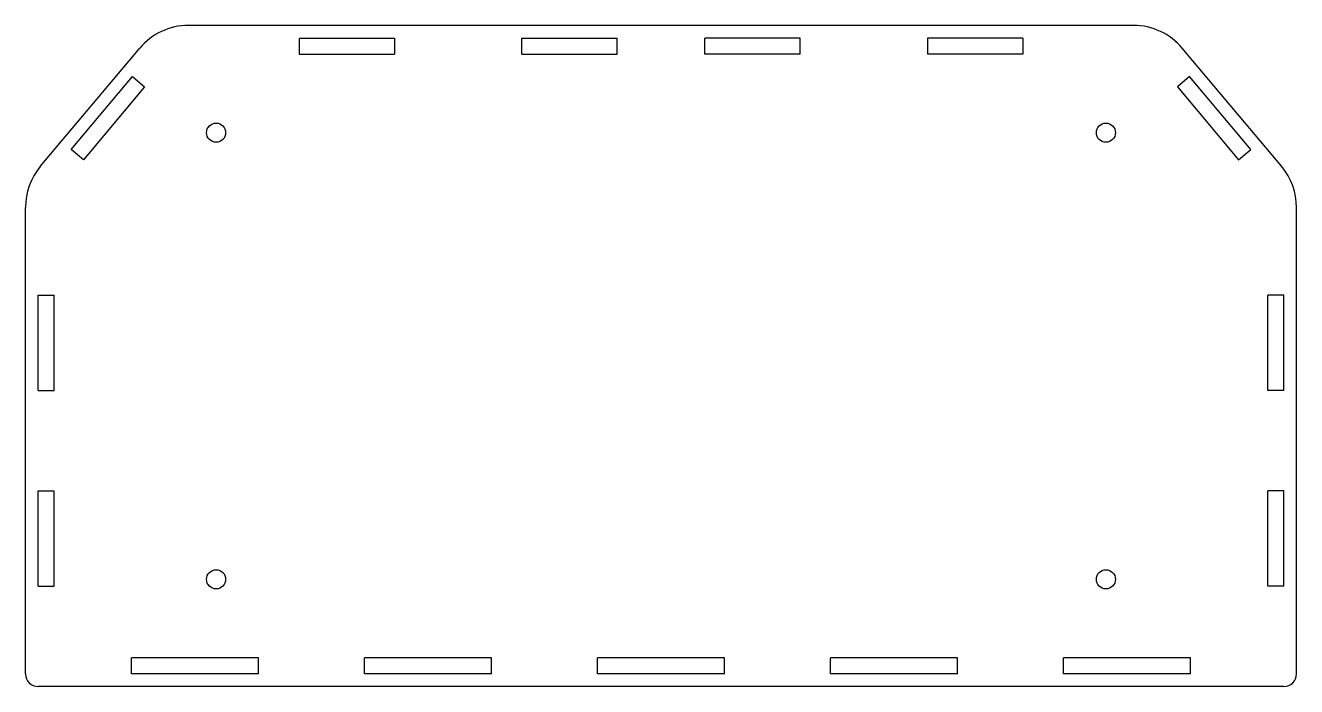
# Model space of a CAD drawing. Header units: millimetres. Extents: x -100 to 100, y -52 to 52.
import ezdxf

# ---------------------------------------------------------------- set-up
doc = ezdxf.new("R2010")
doc.units = ezdxf.units.MM

msp = doc.modelspace()

# ---------------------------------------------------------------- linework, layer by layer
at = {"color": 7, "linetype": 'Continuous', "lineweight": 25}
for p, q in [((74.36, 52), (-74.36, 52)), ((-56.92, 50), (-41.92, 50)), ((-56.92, 50), (-56.92, 47.5)), ((-41.92, 50), (-41.92, 47.5)), ((-21.92, 50), (-6.92, 50)), ((-21.92, 47.5), (-21.92, 50)), ((-6.92, 47.5), (-6.92, 50)), ((6.92, 47.5), (6.92, 50)), ((21.92, 50), (6.92, 50)), ((21.92, 47.5), (21.92, 50)), ((56.92, 50), (41.92, 50)), ((41.92, 50), (41.92, 47.5)), ((56.92, 50), (56.92, 47.5)), ((-97.66, 29.79), (-82.02, 48.43)), ((97.66, 29.79), (82.02, 48.43)), ((-56.92, 47.5), (-41.92, 47.5)), ((-21.92, 47.5), (-6.92, 47.5)), ((21.92, 47.5), (6.92, 47.5)), ((56.92, 47.5), (41.92, 47.5)), ((-92.8, 32.47), (-83.16, 43.96)), ((-81.24, 42.35), (-90.88, 30.86)), ((-83.16, 43.96), (-81.24, 42.35)), ((83.16, 43.96), (81.24, 42.35)), ((81.24, 42.35), (90.88, 30.86)), ((92.8, 32.47), (83.16, 43.96)), ((-90.88, 30.86), (-92.8, 32.47)), ((90.88, 30.86), (92.8, 32.47)), ((-100, -50), (-100, 23.36)), ((100, -50), (100, 23.36)), ((-98, 9.58), (-95.5, 9.58)), ((-98, -5.42), (-98, 9.58)), ((-95.5, -5.42), (-95.5, 9.58)), ((98, 9.58), (95.5, 9.58)), ((95.5, -5.42), (95.5, 9.58)), ((98, -5.42), (98, 9.58)), ((-98, -5.42), (-95.5, -5.42)), ((98, -5.42), (95.5, -5.42)), ((-98, -21.21), (-95.5, -21.21)), ((-98, -36.21), (-98, -21.21)), ((-95.5, -36.21), (-95.5, -21.21)), ((95.5, -36.21), (95.5, -21.21)), ((98, -21.21), (95.5, -21.21)), ((98, -36.21), (98, -21.21)), ((-98, -36.21), (-95.5, -36.21)), ((98, -36.21), (95.5, -36.21)), ((-63.33, -47.5), (-83.33, -47.5)), ((-83.33, -50), (-83.33, -47.5)), ((-63.33, -50), (-63.33, -47.5)), ((-26.67, -47.5), (-46.67, -47.5)), ((-46.67, -50), (-46.67, -47.5)), ((-26.67, -50), (-26.67, -47.5)), ((10, -47.5), (-10, -47.5)), ((-10, -50), (-10, -47.5)), ((10, -50), (10, -47.5)), ((46.67, -47.5), (26.67, -47.5)), ((26.67, -50), (26.67, -47.5)), ((46.67, -50), (46.67, -47.5)), ((63.33, -50), (63.33, -47.5)), ((83.33, -47.5), (63.33, -47.5)), ((83.33, -50), (83.33, -47.5)), ((-63.33, -50), (-83.33, -50)), ((-26.67, -50), (-46.67, -50)), ((10, -50), (-10, -50)), ((46.67, -50), (26.67, -50)), ((83.33, -50), (63.33, -50)), ((98, -52), (-98, -52))]:
    msp.add_line(p, q, dxfattribs=at)
for centre in [(-70, 35.13), (70, 35.13), (-70, -35.13), (70, -35.13)]:
    msp.add_circle(centre, 1.5, dxfattribs=at)
for centre, radius, start, end in [((74.36, 42), 10, 40, 90), ((-74.36, 42), 10, 90, 140), ((-90, 23.36), 10, 140, 180), ((90, 23.36), 10, 0, 40), ((-98, -50), 2, 180, 270), ((98, -50), 2, 270, 0)]:
    msp.add_arc(centre, radius, start, end, dxfattribs=at)

doc.saveas('drawing.dxf')
